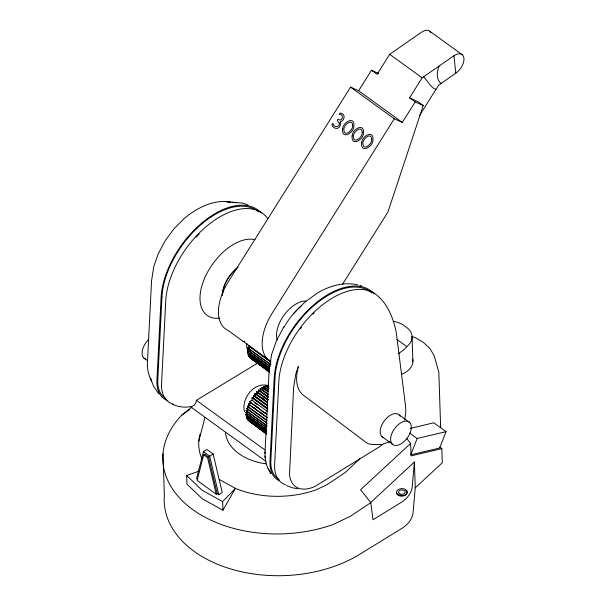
<?xml version="1.0" encoding="UTF-8"?>
<svg xmlns="http://www.w3.org/2000/svg" width="606" height="606" viewBox="0 0 606 606"><rect width="100%" height="100%" fill="white"/><g stroke="black" fill="none" stroke-linecap="round" stroke-linejoin="round"><path stroke-width="0.91" d="M157.795 379.674L161.976 296.97M269.14 470.483C265.746 464.961 264.807 458.272 265.027 451.894L269.185 369.531L271.647 354.412L276.563 340.436L284.002 326.558M370.251 502.957L414.398 461.999L412.239 486.603A34.784 23.142 -1.9 0 1 400.733 502.7L372.985 519.759L370.811 502.654L360.57 489.762L410.633 443.403L406.497 438.252M414.398 461.999L415.254 487.853L413.095 512.456A34.784 23.142 -1.9 0 1 401.589 528.553L359.669 554.331A117.276 78.015 -1.9 0 1 230.712 568.951A117.276 78.015 -1.9 0 1 164.37 495.557L162.984 453.788M222.341 295.22C222.849 284.82 228.901 275.389 236.408 268.511M257.361 363.252L196.405 400.324L195.821 402.778L194.231 405.285L191.913 406.467L190.125 406.505L266.026 461.484M222.311 294.986C223.152 283.987 229.636 273.844 238.196 267.14M404.679 420.026L405.853 411.391L405.535 405.937L396.218 332.111C393.491 319.332 388.885 306.727 379.348 297.357M198.844 441.017L204.934 417.587M217.183 493.61L216.19 494.223L197.139 480.422L203.692 454.818L204.684 454.205L208.57 457.015L217.183 493.61L218.774 494.761L222.243 492.625L213.153 454.015L206.934 449.508L203.457 451.644L196.549 478.664L197.601 479.429M439.039 66.092C437.085 71.303 436.062 77.848 439.88 82.477L441.259 83.348M419.496 115.602L438.577 85.226L455.795 73.152A12.203 6.916 -54.1 0 0 463.923 58.252A12.203 6.916 -54.1 0 0 453.955 55.744L422.14 77.81L409.565 97.831L417.602 101.46L423.23 105.542L387.908 212.032L342.398 284.494M446.039 431.684L417.148 438.479L410.8 454.795L439.698 448.008L446.039 431.684L433.76 422.791L410.413 428.404M222.69 292.751L223.5 291.039M198.783 471.21L186.648 475.528L186.936 484.133L202.29 498.799L222.932 510.207L235.393 488.368A80.909 53.82 -1.9 0 0 316.15 489.822L326.823 484.762L345.079 472.597L360.184 458.447M423.23 105.542L415.201 101.914L402.316 122.42L358.593 90.748L350.556 87.12L228.485 281.479A45.458 25.77 -54.1 0 0 228.242 330.55L270.443 361.123M358.593 90.748L371.478 70.243L378.705 73.508M430.919 32.701A12.203 6.916 -54.1 0 0 421.496 32.232L389.681 54.305L377.106 74.326L371.478 70.243M402.316 122.42L394.279 118.791L272.208 313.15A45.458 25.77 -54.1 0 0 270.465 361.441M393.18 321.316A21.937 14.589 -1.9 0 1 405.164 326.445A21.937 14.589 -1.9 0 1 408.686 344.829L404.816 348.851L398.248 353.934M268.405 396.983L258.656 389.923L258.361 392.582L257.02 393.983L256.944 391.703L256.573 391.938L256.656 394.37L267.155 401.975M222.932 510.207L222.644 501.601L235.393 488.368L219.364 479.513M293.501 313.635L304.485 302.455L317.362 293.054C329.406 285.88 343.829 281.623 357.813 284.873M415.254 487.853L442.304 462.764L441.835 448.645L439.63 447.054M370.811 502.654L350.177 516.403L333.02 524.531A117.276 78.015 -1.9 0 1 192.738 509.585A117.276 78.015 -1.9 0 1 181.876 415.049L191.852 407.134M181.876 415.049L189.398 409.686M270.92 364.964L247.665 348.117L250.073 346.253M247.665 348.117L249.248 347.147M269.981 366.433L247.475 350.132L249.286 348.639M269.791 368.266L247.286 351.965L249.111 350.457M262.065 389.825L262.171 387.257L268.17 391.605M267.716 396.627L260.216 391.196L260.133 388.764L260.504 388.529L268.011 393.968M263.557 389.082L263.852 386.476L268.352 389.734M265.428 388.188L265.716 385.575L268.723 387.749M267.155 386.976L267.473 385.227L268.973 386.317M266.943 404.846L254.944 396.15L254.861 393.718L255.24 393.491L267.238 402.187M267.746 408.535L253.497 398.21L253.414 395.779L253.785 395.551L267.291 405.331M266.882 414.633L249.619 401.763L252.043 400.271L251.96 397.839L252.414 397.665L267.42 408.535M267.291 417.913L248.536 404.331L250.346 402.838M248.536 404.331L250.679 403.013M266.951 420.655L247.445 406.528L249.861 404.656M247.445 406.528L249.717 405.126M267.041 423.374L246.786 408.702L249.202 406.838M246.786 408.702L248.301 407.77M267.132 426.094L246.127 410.883L247.93 409.391M246.127 410.883L248.505 409.421M266.193 427.563L245.945 412.898L247.748 411.398M245.945 412.898L247.528 411.921M266.011 429.396L245.756 414.724L246.968 413.595M245.756 414.724L246.975 413.966M266.617 432.631L246.362 417.966L247.93 416.61M203.457 451.644L209.684 456.151L213.153 454.015M203.692 454.818L207.578 457.628L208.57 457.015M389.787 441.691L383.121 444.062M441.835 448.645L411.05 455.886L410.633 443.403M190.125 406.505L191.193 406.391M381.25 444.44L373.251 444.599M189.345 406.861C183.694 407.671 177.869 406.74 172.68 404.376M230.818 202.078C213.683 199.056 196.829 207.949 184.11 218.584L173.733 229.076L165.233 240.65L158.302 253.694L153.75 266.617L151.545 280.942L147.409 362.926C147.144 369.236 148.652 375.531 151.53 381.129L150.379 377.894L153.53 386.249L158.742 393.741M232.666 202.26L236.166 202.669M229.454 202.056L226.629 201.783L242.68 203.116L248.028 204.926M232.28 202.328L236.052 202.692M297.841 488.815L292.365 487.747L286.426 485.565M266.314 385.166C253.013 382.992 241.15 399.339 244.521 411.701M243.044 341.276L244.794 341.648M411.815 336.413L415.345 337.678L423.359 342.345L429.677 348.23L434.101 355.487L438.827 372.304L440.653 427.495A49.472 32.906 -1.9 0 0 440.433 425.654M359.843 285.328L361.767 286.115M435.949 89.408L433.601 88.37L430.896 85.885L423.692 76.735M222.644 501.601L202.003 490.186L186.648 475.528M429.79 31.217L462.249 54.729M389.681 54.305L422.14 77.81M409.565 97.831L415.201 101.914M350.556 87.12L394.279 118.791M396.968 339.466L406.641 346.473M399.316 415.027L409.762 422.587A13.915 7.886 -54.1 0 1 401.308 443.675A13.915 7.886 -54.1 0 1 391.817 433.623A13.915 7.886 -54.1 0 1 409.762 422.587M409.573 432.995L417.148 438.479M381.719 436.441L392.165 444.001M270.814 361.865L248.308 345.571L270.829 362.244M247.649 347.746L270.905 364.592M247.468 349.76L269.973 366.062M247.278 351.586L269.784 367.887M269.329 368.872L247.581 353.116L269.344 369.243M269.64 370.584L247.884 354.828L269.655 370.955M269.662 371.334L248.657 356.123L269.678 371.713M254.815 361.168L251.831 359.373M257.823 363.342L262.322 366.607M264.572 368.236L269.072 371.493M269.693 372.092L249.437 357.419L269.7 372.463M267.102 385.461L268.602 386.545M265.345 385.802L269.094 388.522M263.481 386.704L267.981 389.961M261.8 387.484L267.799 391.832M260.133 388.764L268.382 394.741M258.285 390.15L268.034 397.21M258.361 392.582L268.117 399.642M256.944 391.703L268.2 399.854M256.573 391.938L267.822 400.089M262.269 397.786L264.519 399.415M254.861 393.718L267.617 402.96M253.414 395.779L267.663 406.103M251.96 397.839L267.716 409.247M252.043 400.271L267.799 411.679M254.77 402.998L257.02 404.626M256.202 406.27L259.201 408.444M264.451 412.247L266.708 413.875M249.619 401.763L266.875 414.262M253.611 407.376L255.111 408.459M260.36 412.262L262.61 413.898M248.528 403.96L267.276 417.542M247.43 406.149L266.935 420.276M246.771 408.33L267.026 422.996M246.112 410.504L267.117 425.723M245.93 412.519L266.185 427.192M245.741 414.345L265.996 429.018M266.299 430.548L246.044 415.875L266.307 430.919M246.347 417.587L266.602 432.26M266.625 433.01L247.127 418.882L266.64 433.388M249.839 421.511L253.588 424.23M254.785 425.018L266.345 433.464M266.655 433.76L247.899 420.178L266.663 434.138M266.049 433.54L250.278 421.761M143.637 357.843L147.372 360.54M196.405 400.324L264.86 449.91M268.094 468.749L270.996 473.528L269.912 471.741M209.684 456.151L218.774 494.761M207.578 457.628L216.19 494.223M453.955 55.744L455.795 73.152M412.08 337.133L412.891 361.494M267.473 385.227L267.534 386.848M263.852 386.476L263.905 388.098M255.24 393.491L255.315 395.763M265.027 451.894L265.049 453.53M265.087 456.007L265.117 457.78M201.7 458.386A80.909 53.82 -1.9 0 1 200.109 434.002M405.815 490.186A5.333 3.545 -1.9 0 1 403.619 495.943A5.333 3.545 -1.9 0 1 396.529 492.534M412.633 359.085A21.937 14.589 -1.9 0 1 401.483 374.341M266.034 463.84A52.639 35.019 -1.9 0 1 225.447 432.229M267.647 218.38A72.735 41.231 -54.1 0 0 208.1 225.031A72.735 41.231 -54.1 0 0 165.756 300.727L161.575 383.522A43.897 24.884 -54.1 0 0 173.369 404.172M261.33 213.017A72.735 41.231 -54.1 0 0 201.821 223.016A72.735 41.231 -54.1 0 0 161.113 297.364L156.931 380.167A43.897 24.884 -54.1 0 0 167.87 400.558M161.961 296.97A71.591 40.587 -54.1 0 1 197.564 227.72A71.591 40.587 -54.1 0 1 255.065 209.517M256.626 210.487A71.591 40.587 -54.1 0 1 258.095 211.57M196.033 237.34A71.591 40.587 -54.1 0 1 199.2 234.007M165.37 398.15A42.761 24.24 -54.1 0 1 157.787 379.682M145.357 358.979A13.915 7.886 -54.1 0 1 148.788 339.345M285.577 484.762A43.897 24.884 -54.1 0 1 274.639 464.37L278.821 381.575A72.735 41.231 -54.1 0 1 319.529 307.227A72.735 41.231 -54.1 0 1 379.038 297.22M372.796 444.38A30.239 17.142 -54.1 0 1 365.873 442.289L303.462 395.233A44.7 25.338 -54.1 0 1 298.394 366.501L295.834 373.773L293.607 387.81L289.509 474.392A38.807 21.998 -54.1 0 0 315.287 486.277L379.591 446.728A38.807 21.998 -54.1 0 0 382.833 444.077M383.439 437.577A13.915 7.886 -54.1 0 1 384.666 420.397A13.915 7.886 -54.1 0 1 400.134 416.193M371.857 292.993A71.591 40.587 -54.1 0 0 313.491 305.977A71.591 40.587 -54.1 0 0 275.026 377.818L270.867 460.522A42.761 24.24 -54.1 0 0 279.161 479.414M374.394 293.865A72.735 41.231 -54.1 0 0 314.893 303.864A72.735 41.231 -54.1 0 0 274.185 378.212L270.003 461.007A43.897 24.884 -54.1 0 0 279.305 480.763M300.303 328.937A71.591 40.587 -54.1 0 1 301.417 327.429M312.916 314.211A71.591 40.587 -54.1 0 1 314.211 312.938M284.078 327.202A45.48 25.785 -54.1 0 1 284.964 325.634M285.426 324.861A45.48 25.785 -54.1 0 1 301.727 305.515M219.546 318.165A45.208 25.626 -54.1 0 1 205.123 277.033A45.208 25.626 -54.1 0 1 255.02 239.711M277.177 339.913A26.172 14.839 -54.1 0 1 284.244 314.885A26.172 14.839 -54.1 0 1 305.863 300.985M248.074 350.806A17.294 9.802 -54.1 0 1 246.854 343.42M339.345 123.048C340.042 127.896 333.209 127.737 332.861 123.2L331.967 124.624C332.611 127.116 335.413 129.358 337.989 128.116A4.25 3.477 -65.7 0 0 339.913 126.351L340.746 123.935L340.352 121.571L341.246 121.329A3.977 3.25 -65.7 0 0 343.307 119.564L343.958 118.003A4.234 3.462 -65.7 0 0 342.708 113.943L340.057 113.011L339.201 114.375C344.685 113.784 342.337 122.776 338.118 119.117L337.269 120.473L339.345 123.048M342.617 129.063C341.398 140.077 353.942 133.002 353.904 126.275C355.108 115.291 342.572 122.344 342.617 129.063M352.147 135.964C350.927 146.978 363.471 139.91 363.433 133.176C364.638 122.192 352.101 129.245 352.147 135.964M361.676 142.872C360.456 153.886 373.001 146.811 372.963 140.084C374.167 129.101 361.638 136.145 361.676 142.872M352.677 125.344C353.48 129.904 344.352 137.63 343.844 130.01C343.041 125.457 352.169 117.753 352.677 125.344M362.206 132.244C363.009 136.812 353.889 144.531 353.374 136.911C352.578 132.358 361.699 124.654 362.206 132.244M371.736 139.153C372.538 143.713 363.418 151.432 362.903 143.811C362.108 139.259 371.236 131.555 371.736 139.153M398.922 495.155A5.333 3.545 -1.9 0 0 407.156 492.231A5.333 3.545 -1.9 0 0 399.422 489.012A5.333 3.545 -1.9 0 0 398.922 495.155M400.013 494.019A3.333 2.219 -1.9 0 0 405.156 492.193A3.333 2.219 -1.9 0 0 400.331 490.186A3.333 2.219 -1.9 0 0 400.013 494.019"/></g></svg>
